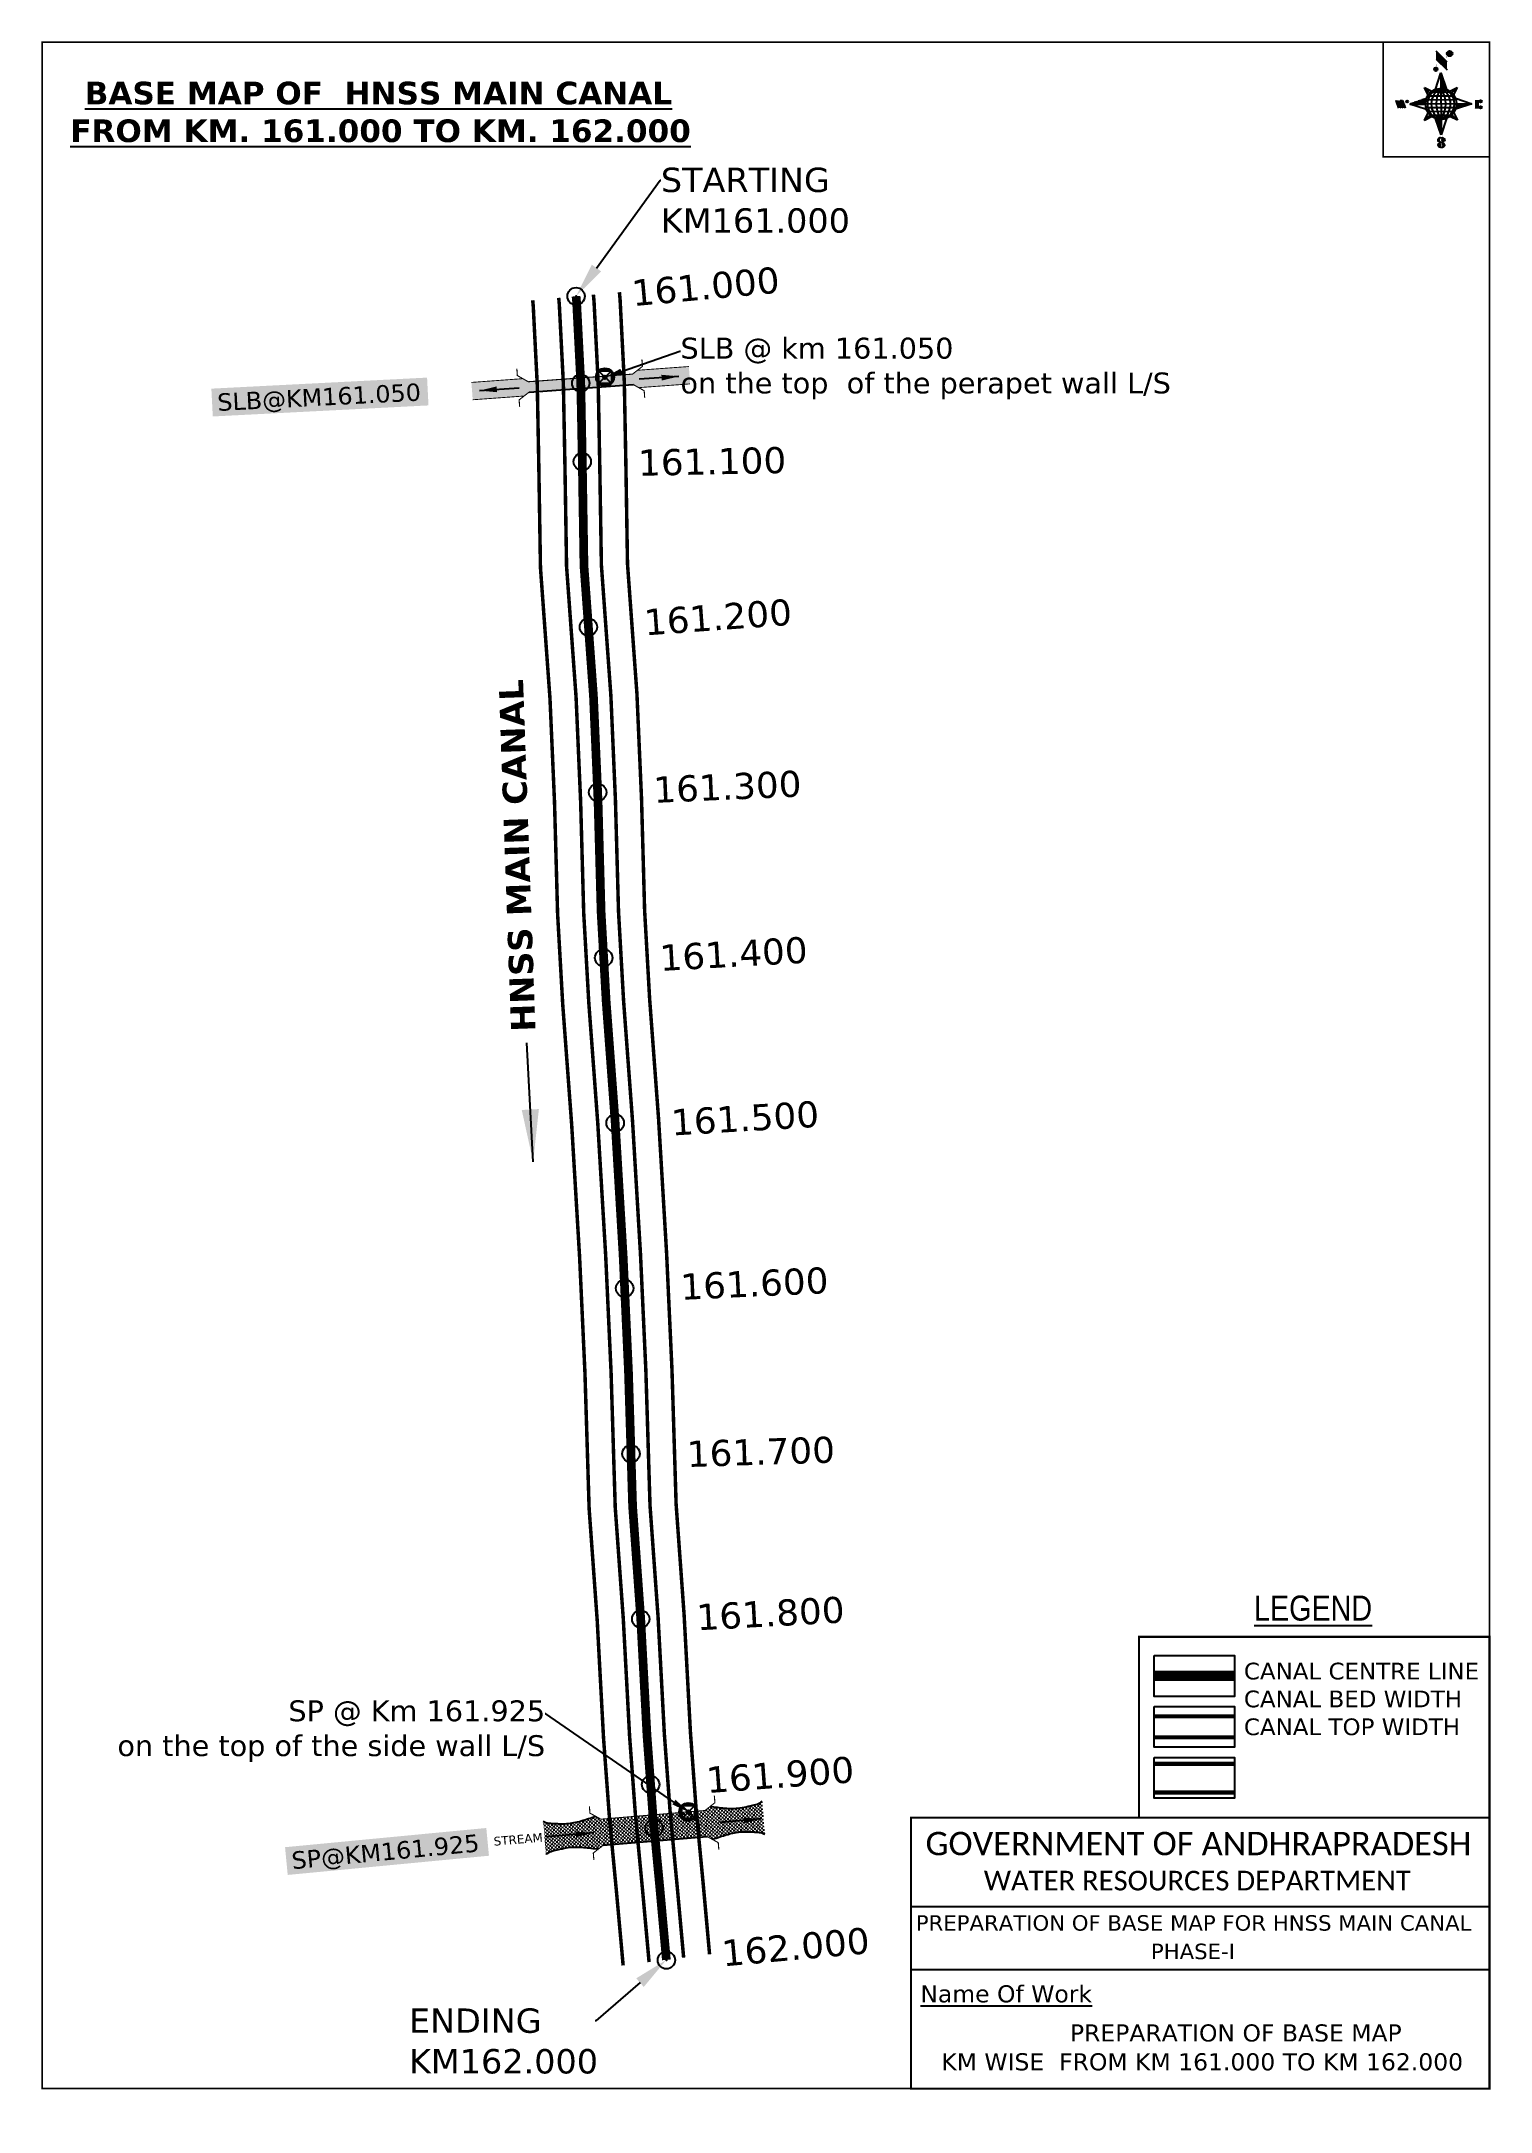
# Model space of a CAD drawing. Header units: inches. Extents: x 750949 to 751782, y 1671242 to 1672431.
import ezdxf
from ezdxf import colors
from ezdxf.entities.mleader import LeaderData, LeaderLine
from ezdxf.enums import TextEntityAlignment as Align
from ezdxf.math import Vec2, Vec3

# ---------------------------------------------------------------- set-up
doc = ezdxf.new("R2010")
doc.units = ezdxf.units.IN
doc.header["$MEASUREMENT"] = 0
doc.header["$PDMODE"] = 32
doc.header["$PDSIZE"] = 10
doc.linetypes.add('ACAD_ISO02W100', pattern=[15, 12, -3])
doc.linetypes.add('HIDDEN2', pattern=[0.1875, 0.125, -0.0625])
for name, color, linetype in [('AQUADUCT', 1, 'Continuous'), ('bord', 1, 'Continuous'), ('CANAL1', 1, 'Continuous'), ('CSMark', 72, 'Continuous'), ('DCBMS', 232, 'Continuous'), ('PAGE', 7, 'Continuous'), ('STRUCTURE', 5, 'Continuous'), ('TEXT', 7, 'Continuous')]:
    doc.layers.add(name, color=color, linetype=linetype)
doc.styles.add('ARIALN', font='ARIALN_1.TTF')
doc.styles.get("Standard").update_dxf_attribs({"font": 'verdana_0.ttf'})
doc.dimstyles.get("Standard").update_dxf_attribs({"dimtxt": 0.18, "dimasz": 0.18, "dimexe": 0.18, "dimexo": 0.0625, "dimgap": 0.09, "dimtad": 0, "dimtih": 1, "dimtoh": 1, "dimdec": 4, "dimzin": 0, "dimdsep": 46, "dimtxsty": 'Standard', "dimcen": 0.09, "dimadec": 0, "dimazin": 0, "dimtfac": 1, "dimtdec": 4, "dimtofl": 0, "dimtmove": 0, "dimatfit": 3, "dimfxl": 0, "dimtolj": 1, "dimtzin": 0, "dimarcsym": 0})
pattern_1 = [(267.2971131487395, (-8720374.9383359, 50637915.13839893), (10.53672553373347, -0.4974314379093613), [])]
pattern_2 = [(357.2971131487395, (-8720374.9383359, 50637915.13839893), (0.4974314379093601, 10.53672553373348), [])]

# ---------------------------------------------------------------- blocks, each defined once
blk = doc.blocks.new('DCBM')
at = {"layer": 'DCBMS'}
h = blk.add_hatch(color=132, dxfattribs=at)
h.paths.add_polyline_path([(3.687457429501048, 3.687457429477945, 0.4142135623749301), (-3.687457429501048, 3.687457429477945)])
h.paths.add_polyline_path([(3.687457429477945, 3.687457429501048), (3.687457429477945, -3.687457429501048, 0.1989123673804722), (5.214852307457477, 0, 0.1989123673804721)])
h.paths.add_polyline_path([(-3.687457429501048, -3.687457429477945, 0.4142135623749301), (3.687457429501048, -3.687457429477945)])
h.paths.add_polyline_path([(-3.687457429477945, 3.687457429501048, 0.1989123673804721), (-5.214852307457477, 0, 0.1989123673804721), (-3.687457429477945, -3.687457429501048)])
at = {"layer": 'DCBMS', "color": 0}
blk.add_lwpolyline([(-3.687457429477945, 3.687457429477945), (3.687457429477945, 3.687457429477945), (3.687457429477945, -3.687457429477945), (-3.687457429477945, -3.687457429477945)], close=True, dxfattribs=at)
for points in [[(-3.687457429477945, 3.687457429477945), (3.687457429477945, -3.687457429477945)], [(3.687457429477945, 3.687457429477945), (-3.687457429477945, -3.687457429477945)]]:
    blk.add_lwpolyline(points, dxfattribs=at)
for radius in [5.214852307457477, 1.048454338451847]:
    blk.add_circle((0, 0), radius, dxfattribs=at)
blk = doc.blocks.new('*X16')
at = {"color": 0, "linetype": 'Continuous'}
for p, q in [((6321.563175437702, 239.2074203663178), (6322.581924588794, 240.2261695174094)), ((6321.571094283617, 239.3921159075293), (6322.524536642279, 240.3455582661906)), ((6321.579013129532, 239.5768114487408), (6322.467148695763, 240.4649470149719)), ((6321.586931975447, 239.7615069899523), (6322.409760749248, 240.5843357637531)), ((6321.594850821361, 239.9462025311638), (6322.352372802732, 240.7037245125344)), ((6321.602769667276, 240.1308980723753), (6322.294984856217, 240.8231132613157)), ((6321.610688513191, 240.3155936135868), (6322.322610836808, 241.0275159372032)), ((6321.618607359106, 240.5002891547983), (6322.339575221931, 241.2212570176224)), ((6321.670405508729, 239.1378737420482), (6322.639312535309, 240.1067807686281)), ((6321.756101028845, 239.046792566867), (6322.694551492757, 239.9852430307802)), ((6321.767025283511, 240.8254837745006), (6322.356539607053, 241.4149980980416)), ((6321.841796548961, 238.9557113916858), (6322.784401525116, 239.8983163678416)), ((6321.927492069076, 238.8646302165046), (6322.874251557474, 239.8113897049031)), ((6322.013187589191, 238.7735490413234), (6322.964101589832, 239.7244630419646)), ((6322.075863133939, 241.3110983202248), (6322.373503992176, 241.6087391784607)), ((6322.098883109306, 238.6824678661422), (6323.053951622191, 239.637536379026)), ((6322.184578629423, 238.591386690961), (6323.143801654548, 239.5506097160875)), ((6322.270274149538, 238.5003055157798), (6323.233651686906, 239.463683053149)), ((6322.405772691616, 238.4590273625623), (6323.316199320379, 239.3694539913255)), ((6322.536564177177, 238.4130421528257), (6323.436926723143, 239.3134046987925)), ((6322.667355662737, 238.3670569430892), (6323.557654125907, 239.2573554062594)), ((6322.798147148297, 238.3210717333527), (6323.67838152867, 239.2013061137264)), ((6322.928938633857, 238.2750865236161), (6323.799108931434, 239.1452568211934)), ((6323.059730119417, 238.2291013138795), (6323.919836334197, 239.0892075286604)), ((6323.190521604977, 238.183116104143), (6324.040563736961, 239.0331582361274)), ((6323.334898284248, 238.1507160881169), (6324.161291139725, 238.9771089435944)), ((6323.500484499982, 238.1395256085544), (6324.282018542488, 238.9210596510615)), ((6323.666070715716, 238.1283351289918), (6324.389078986148, 238.8513433994243)), ((6323.83165693145, 238.1171446494292), (6324.558435473549, 238.8439231915289)), ((6324.097210919775, 238.2059219424567), (6324.727791960951, 238.8365029836336)), ((6324.341779298861, 238.2737136262468), (6324.897148448353, 238.8290827757383)), ((6324.586347677948, 238.341505310037), (6325.066504935754, 238.821662567843)), ((6324.830916057034, 238.4092969938271), (6325.235861423155, 238.8142423599477)), ((6325.075484436121, 238.4770886776172), (6325.405217910557, 238.8068221520524)), ((6325.401209342145, 238.6260368883443), (6325.574574397958, 238.7994019441571))]:
    blk.add_line(p, q, dxfattribs=at)
blk = doc.blocks.new('*X15')
at = {"color": 0, "linetype": 'Continuous'}
for p, q in [((6324.425409812192, 240.3018877878409), (6324.530098087213, 240.4065760628617)), ((6324.560821561592, 240.2605228419445), (6324.762767368324, 240.4624686486762)), ((6324.696233310992, 240.2191578960481), (6324.995436649435, 240.5183612344908)), ((6324.831645060392, 240.1777929501517), (6325.228105930546, 240.5742538203053)), ((6324.967056809793, 240.1364280042552), (6325.451206401633, 240.6205775960956)), ((6325.102468559193, 240.0950630583588), (6325.626700194168, 240.619294693334)), ((6325.231508829004, 240.0473266328736), (6325.802193986703, 240.6180117905725)), ((6325.335045025791, 239.9740861343645), (6325.976788801136, 240.6158299097086)), ((6325.438581222579, 239.9008456358553), (6326.100204563527, 240.5624689768027)), ((6325.542117419366, 239.8276051373462), (6326.223620325917, 240.5091080438968)), ((6325.645653616154, 239.754364638837), (6326.347036088308, 240.455747110991)), ((6325.749189812941, 239.6811241403279), (6326.470451850699, 240.4023861780851)), ((6325.852726009729, 239.6078836418188), (6326.593867613089, 240.3490252451792)), ((6325.951486090436, 239.5298670272285), (6326.71728337548, 240.2956643122733)), ((6326.036566250415, 239.4381704919113), (6326.840699137871, 240.2423033793674)), ((6326.121646410395, 239.346473956594), (6326.964114900262, 240.1889424464615)), ((6326.206726570374, 239.2547774212767), (6327.055858370612, 240.1039092215148)), ((6326.291806730354, 239.1630808859595), (6327.135785134496, 240.0070592901021)), ((6326.376886890333, 239.0713843506422), (6327.21571189838, 239.9102093586895)), ((6326.461967050313, 238.9796878153249), (6327.295638662264, 239.8133594272769)), ((6326.547047210292, 238.8879912800077), (6327.375565426148, 239.7165094958642)), ((6326.632127370272, 238.7962947446904), (6327.455492190032, 239.6196595644516)), ((6326.717207530251, 238.7045982093731), (6327.535418953916, 239.5228096330389)), ((6326.788410008449, 236.4777036487165), (6327.354219516036, 237.0435131563033)), ((6326.792225928501, 238.6028399123283), (6327.6153457178, 239.4259597016263)), ((6326.838137672734, 238.4719749612643), (6327.695272481684, 239.3291097702136)), ((6326.884049416966, 238.3411100102004), (6327.775199245568, 239.2322598388009)), ((6326.916746160023, 236.7828164955863), (6327.582476853365, 237.4485471889285)), ((6326.9299611612, 238.2102450591364), (6327.853734496604, 239.1340183945408)), ((6326.975872905432, 238.0793801080725), (6327.849127438164, 238.952634640804)), ((6327.003134980726, 237.9298654880686), (6327.844520379724, 238.7712508870673)), ((6327.012515933215, 237.7624697452613), (6327.839913321284, 238.5898671333306)), ((6327.021896885704, 237.5950740024541), (6327.835306262844, 238.4084833795939)), ((6327.031277838193, 237.4276782596467), (6327.830699204404, 238.2270996258572)), ((6327.040658790683, 237.2602825168395), (6327.826092145964, 238.0457158721205)), ((6327.045082311595, 237.087929342456), (6327.810734190693, 237.8535812215537))]:
    blk.add_line(p, q, dxfattribs=at)
blk = doc.blocks.new('H')
at = {"layer": 'bord', "extrusion": (0.0004278845142637609, 0.00479197890903182, 0.9999884268595202)}
h = blk.add_hatch(dxfattribs=at)
h.set_pattern_fill('LINE', color=8, scale=84.38768555040302, angle=-2.702886851260515, style=0)
h.set_pattern_definition(pattern_2)
h.paths.add_polyline_path([(-492.4668010775931, 785.5898788240738, -0.090992046448718), (-447.9625593584497, 775.2324968557805), (-486.4976985411486, 912.0312741750386)])
h = blk.add_hatch(dxfattribs=at)
h.set_pattern_fill('LINE', color=8, scale=84.38768555040302, angle=-92.70288685126052, style=0)
h.set_pattern_definition(pattern_1)
h.paths.add_polyline_path([(-624.8772989658173, 665.1175860036165, -0.09099204644210665), (-614.5199170010164, 709.6218277204316), (-751.3186943142209, 671.0866885515861)])
h = blk.add_hatch(dxfattribs=at)
h.set_pattern_fill('LINE', color=8, scale=84.38768555040302, angle=-2.702886851260515, style=0)
h.set_pattern_definition(pattern_2)
h.paths.add_polyline_path([(-504.4050061509479, 532.7070881242398, -0.090992046448718), (-548.909247870557, 543.064470092766), (-510.3741086877417, 406.2656927765347)])
h = blk.add_hatch(dxfattribs=at)
h.set_pattern_fill('LINE', color=8, scale=84.38768555040302, angle=-92.70288685126052, style=0)
h.set_pattern_definition(pattern_1)
h.paths.add_polyline_path([(-245.5531129193259, 647.210278397426), (-371.9945082624909, 653.17938094493, -0.09099204644878103), (-382.3518902289215, 608.6751392250881)])
at = {"layer": 'bord', "extrusion": (0.0004278845142637604, 0.00479197890903182, 0.9999884268595203)}
for p, q in [((-519.3860571105615, 1020.408509141766, -1216.824464901347), (-434.678793075087, 927.3084467682056, -1216.414571548796)), ((-516.2384251924814, 1087.08582315594, -1217.145331720205), (-431.5311611755169, 993.9857607749291, -1216.735438367611)), ((-538.2690597721958, 773.6536562892143, -1215.633927328097), (-487.0181812191731, 906.212239655666, -1216.291082326422)), ((-487.0181812191731, 906.212239655666, -1216.291082326422), (-492.9870239489828, 779.7722960542887, -1215.682623766277)), ((-487.0181812191731, 906.212239655666, -1216.291082326422), (-448.4827650671941, 769.4150330077391, -1215.652034309381)), ((-864.6667208376457, 700.9117660832126, -1215.145683569252), (-846.8602190883248, 637.7003116968554, -1214.850391321915)), ((-846.885899517627, 700.0723706756253, -1215.149269383754), (-829.079397758178, 636.8609162860084, -1214.853977136408)), ((-829.1050781964441, 699.2329752675723, -1215.152855198257), (-811.2985764592304, 636.0215208844747, -1214.857562950931)), ((-829.1050781964441, 699.2329752675723, -1215.152855198257), (-811.3242568973801, 698.393579858588, -1215.156441012743)), ((-811.3242568973801, 698.393579858588, -1215.156441012743), (-793.5177551378147, 635.1821254740935, -1214.861148765422)), ((-751.8386587080895, 665.2704204607289, -1215.023166955395), (-615.0399729244527, 703.8051171880215, -1215.266361263119)), ((-626.736305744329, 793.7732813858893, -1215.692487060367), (-566.811349663476, 760.1895317081362, -1215.557193835181)), ((-626.736305744329, 793.7732813858893, -1215.692487060367), (-584.1428260545363, 746.9596384149045, -1215.486379775655)), ((-598.946746484784, 730.9517588270828, -1215.4033350249), (-626.736305744329, 793.7732813858893, -1215.692487060367)), ((-421.3357812265749, 753.3219341966324, -1215.586531535218), (-358.5136001041974, 781.1110481221694, -1215.746578873753)), ((-358.5136001041974, 781.1110481221694, -1215.746578873753), (-405.3276889660046, 738.5181495659053, -1215.522440984547)), ((-358.5136001041974, 781.1110481221694, -1215.746578873753), (-392.0976094479556, 721.1868434431963, -1215.445049781629)), ((-378.6332729603746, 692.6448510554619, -1215.314036820931), (-246.0730746499612, 641.3942844460253, -1215.12516345687)), ((-751.8386587080895, 665.2704204607289, -1215.023166955395), (-625.3972626964678, 659.3013864478562, -1215.048666080719)), ((-619.2784603905748, 614.0198538512923, -1214.834293591338), (-751.8386587080895, 665.2704204607289, -1215.023166955395)), ((-639.398133254319, 525.5536567845847, -1214.401751538512), (-605.8141239105607, 585.4778614635579, -1214.703280630637)), ((-639.398133254319, 525.5536567845847, -1214.401751538512), (-592.5840443923953, 568.1465553403832, -1214.625889427719)), ((-576.5759521321743, 553.3427707091905, -1214.561798877043), (-639.398133254319, 525.5536567845847, -1214.401751538512)), ((-510.8935521394596, 400.4524652508553, -1213.857248085843), (-549.4289682914387, 537.2496718976181, -1214.496296102879)), ((-459.6426735860878, 533.0110486173071, -1214.514403084168), (-510.8935521394596, 400.4524652508553, -1213.857248085843)), ((-504.9247094094171, 526.8924088519998, -1214.465706645989), (-510.8935521394596, 400.4524652508553, -1213.857248085843)), ((-371.1754276144202, 512.8914235194679, -1214.455843351893), (-431.1003836950404, 546.475173198618, -1214.591136577086)), ((-371.1754276144202, 512.8914235194679, -1214.455843351893), (-413.7689073036308, 559.7050664918497, -1214.661950636613)), ((-398.9649868734996, 575.7129460782744, -1214.74499538736), (-371.1754276144202, 512.8914235194679, -1214.455843351893)), ((-246.0730746499612, 641.3942844460253, -1215.12516345687), (-382.8717604242847, 602.859587718267, -1214.881969149149)), ((-372.5144706616993, 647.363318458898, -1215.099664331546), (-246.0730746499612, 641.3942844460253, -1215.12516345687)), ((-213.4791469212505, 669.2951450282708, -1215.272811938016), (-216.710715676134, 600.8397693103179, -1214.943388670676)), ((-197.1518122339039, 599.9164343632292, -1214.947333066632), (-193.9202434780891, 668.3718100786209, -1215.276756333961))]:
    blk.add_line(p, q, dxfattribs=at)
at = {"layer": 'bord', "color": 8, "linetype": 'ByBlock', "extrusion": (0.0004278845142637604, 0.00479197890903182, 0.9999884268595203)}
for p, q in [((-375.037429585529, 679.1629559395369, -1215.250969739694), (-619.8901498829364, 690.7217333998997, -1215.201589898729)), ((-386.4701403837535, 711.3830894059502, -1215.400477790083), (-605.4730712235323, 721.7215742594562, -1215.35631111762)), ((-410.8462962137419, 744.2142448802479, -1215.547375515144), (-578.1125475389999, 752.110393114388, -1215.51364266185)), ((-492.9872379411827, 779.772306161467, -1215.682623723144), (-504.9247094094171, 526.8924088519998, -1214.465706645989)), ((-372.5145726100891, 647.3634304928128, -1215.099664824794), (-625.3973747401615, 659.3012845208868, -1215.048665544341)), ((-378.0217974673142, 615.9429816137999, -1214.946740470406), (-622.87451776542, 627.5017590741627, -1214.897360629442)), ((-392.4388761268347, 584.9431407540105, -1214.792019251512), (-611.441806967312, 595.2816256079823, -1214.747852579053)), ((-419.7993998112506, 554.5543218990788, -1214.634687707282), (-587.06565113744, 562.4504701336846, -1214.600954853988))]:
    blk.add_line(p, q, dxfattribs=at)
at = {"layer": 'bord', "extrusion": (0.0004278845142637604, 0.00479197890903182, 0.9999884268595203)}
for points, const_width, elevation in [([(-522.0131121619479, 959.550775259228), (-515.7175743466119, 1092.906934415961)], 1.60540055982536, -1212.142843617219), ([(-434.158262363472, 933.1277235058805), (-427.8627245295095, 1066.483882669366)], 1.60540055982536, -1212.142843617219), ([(-870.0736340994383, 707.00824508073), (-846.3658724653925, 705.889038352192)], 0.6421602239301444, -1212.142843617219), ([(-792.9978562549747, 640.9980480956772), (-781.589230506466, 693.9208092413096)], 0.6421602239301444, -1212.142843617218), ([(-828.5594987093612, 642.6768581911618), (-855.2307305332708, 643.935965762368)], 0.6421602239301444, -1212.142843617219), ([(-828.5594987093612, 642.676858191162), (-820.953748198869, 677.9586989512691)], 0.6421602239301444, -1212.142843617223), ([(-810.7786774830411, 641.8374531447001), (-784.1074456587239, 640.5783455765209)], 0.6421602239301444, -1212.142843617222), ([(-177.0730277270245, 604.8086065300355), (-225.9702860934822, 607.1169704015771)], 0.7063762463231584, -1212.142843617222), ([(-222.7385766651839, 675.5731321041832), (-173.8413183107752, 673.2647682324088)], 0.7063762463231584, -1212.142843617221), ([(-194.785239975681, 644.8497587676384), (-185.0057882997701, 644.3880859934699)], 0.7063762463231584, -1212.14284361722)]:
    blk.add_lwpolyline(points, dxfattribs=dict(at, const_width=const_width, elevation=elevation))
for points, const_width, elevation in [([(-413.6616245851993, 1073.140134249887, 1), (-397.6117714248124, 1057.729118476532, 1)], 22.25077962579039, -1212.14284361722), ([(-530.3419430367337, 949.5474510251247, 1), (-519.6420409089901, 939.2734405104861, 1)], 14.83385308386026, -1212.142843617223), ([(-775.9087905502321, 696.5833098740303, 1), (-769.4888492682775, 690.418903565154, 1)], 8.900311850316152, -1212.142843617216), ([(-180.1423226412179, 617.9784816729323, 1), (-173.0803872516442, 611.1976347345654, 1)], 9.790343035347762, -1212.142843617219), ([(-177.8339587833615, 666.8757400336997, 1), (-170.7720233739972, 660.0948930920731, 1)], 9.790343035347762, -1212.142843617223), ([(-489.8397168474219, 361.7280028313068, 1), (-498.0671858660056, 369.1142257457323, 1)], 11.05656073458609, -1212.142843617215), ([(-525.1949096693778, 321.5505605205689, 1), (-533.4223786795214, 328.9367834347616, 1)], 11.05656073458609, -1212.142843617218)]:
    blk.add_lwpolyline(points, format="xyb", close=True, dxfattribs=dict(at, const_width=const_width, elevation=elevation))
for points, elevation in [([(-537.0436544864716, 317.3909783906986), (-530.686771839954, 310.4778530870033), (-519.7848077441001, 306.8033377354246), (-504.8555995545785, 306.8996049665207), (-493.8614930827366, 309.9751672386152), (-486.3299612487816, 317.6739007300386), (-486.5193926708707, 325.7780890813514), (-490.6180678635317, 333.2605072774198), (-493.5031616341619, 336.2254691210802), (-502.816804350885, 340.8534958871466), (-522.4580017436219, 347.2728260433129), (-530.4257294404489, 351.5824209563287), (-533.6858260648524, 354.5525017987891), (-537.4013079778782, 362.629807892173), (-536.9549017110166, 373.3508360361672), (-530.0284934418471, 380.6827556172281), (-520.0052991440441, 384.0716307398478), (-503.5000552259427, 384.2213990291513), (-492.5323047870551, 379.8708521119993), (-487.1463343054379, 373.2710396641844)], -1212.142843617219), ([(-522.4539065143929, 347.5728294925347), (-526.1949835211592, 353.7751140225195), (-527.7518298353394, 360.6227161141025), (-527.9156661629893, 370.6019260344024), (-525.8991041315983, 375.4503632916039), (-521.3202371541029, 381.1640017041664), (-514.5251386848048, 384.3718976443916)], -1212.142843617221), ([(-504.8555995545785, 306.8996049665207), (-499.0047943263154, 312.3708361831504), (-496.9585419834797, 319.3942984564654), (-497.4612851235933, 326.5275708001649), (-501.2415295758961, 335.3559093211365), (-509.2361390522836, 343.1915685721062)], -1212.142843617219)]:
    blk.add_lwpolyline(points, dxfattribs=dict(at, elevation=elevation))
for centre, radius in [((-405.6366979898718, 1065.434626361347, -1212.142843617228), 22.25077962579068), ((-524.9919919744626, 944.4104457636145, -1212.142843617225), 14.83385308386045), ((-772.6988199003781, 693.5011067149355, -1212.142843617225), 8.900311850316273), ((-498.4359036135794, 659.1484834742021, -1212.142843617229), 126.5822129822759), ((-176.6113549475952, 614.5880582008385, -1212.142843617227), 9.7903430353479), ((-174.3029910778062, 663.4853165630027, -1212.142843617225), 9.7903430353479), ((-493.9534513636986, 365.4211142832808, -1212.142843617226), 11.05656073458623), ((-529.3086441806488, 325.2436719765011, -1212.142843617227), 11.05656073458623)]:
    blk.add_circle(centre, radius, dxfattribs=at)
at = {"layer": 'bord', "color": 8, "linetype": 'ByBlock', "extrusion": (0.0004278845142637604, 0.00479197890903182, 0.9999884268595203)}
for centre, radius, start, end in [((-481.5018944916621, 658.3490694805806, -1212.142843617225), 127.7124113124745, 94.925359787212, 259.6690604518324), ((-436.7958279077627, 656.2386032006533, -1212.142843617224), 140.8227119427793, 113.2864437035868, 241.3079765329169), ((-315.8862391595549, 650.5307512261786, -1212.142843617227), 222.3100112361417, 142.5891607921548, 212.0052594442485), ((-560.0761933124097, 662.0583738566748, -1212.142843617224), 140.8227119427793, 293.2864437035868, 61.30797653291689), ((-680.9857820597445, 667.7662258302183, -1212.142843617228), 222.3100112361417, 322.5891607921548, 32.00525944424854), ((-515.3701267285685, 659.9479075753505, -1212.142843617227), 127.7124113124745, 274.925359787212, 79.66906045183244)]:
    blk.add_arc(centre, radius, start, end, dxfattribs=at)
at = {"layer": 'bord', "extrusion": (0.0004278845142637604, 0.00479197890903182, 0.9999884268595203)}
for points in [[(-515.7175743148887, 1092.906934417125, -1212.142843617227), (-431.0104934413977, 999.8058030862261, -1212.142843617227), (-518.8653432401063, 1026.22885483189, -1212.142843617227), (-434.1582623484545, 933.1277235084416, -1212.142843617227)], [(-864.1466936911305, 706.7284433981881, -1212.142843617225), (-846.3658724649268, 705.889038353589, -1212.142843617225), (-846.34031992468, 643.5162632348297, -1212.142843617225), (-828.5594986876497, 642.6768581867381, -1212.142843617225)], [(-828.5850512369768, 705.049633307593, -1212.142843617229), (-810.804230031204, 704.2102282608984, -1212.142843617229), (-810.778677482168, 641.8374531481927, -1212.142843617229), (-792.9978562541016, 640.9980480994025, -1212.142843617229)], [(-193.4002216503151, 674.1881137788835, -1212.142843617225), (-196.6319310673212, 605.7319520774413, -1212.142843617225), (-212.9591249906118, 675.1114593302475, -1212.142843617225), (-216.1908344065701, 606.6552976257785, -1212.142843617225)]]:
    blk.add_solid(points, dxfattribs=at)
at = {"layer": 'bord', "extrusion": (0.0004278845142637604, 0.00479197890903182, 0.9999884268595203), "xscale": 7.977342409717546, "yscale": 7.977342408231451, "zscale": 7.977342408476333, "rotation": 138.0840426661453}
for name, p in [('*X15', (38300.50170925955, -31929.38484708802, -1212.14284361722)), ('*X16', (38314.39702652739, -31950.87734303279, -1212.142843617221))]:
    blk.add_blockref(name, p, dxfattribs=at)
blk = doc.blocks.new('SLB')
at = {"layer": 'STRUCTURE'}
h = blk.add_hatch(dxfattribs=at)
h.set_pattern_fill('DOTS', color=6, scale=20, angle=320.3722479339738, style=0)
h.set_pattern_definition([(320.3722479339738, (-159.4326987297973, -72.95644191955216), (1.278624159801223, 0.5641323053793466), [0, -1.25])])
h.paths.add_polyline_path([(769699.5186717048, 1706871.072614055), (769699.5186717047, 1706861.072614055), (769729.1055765299, 1706861.072614055), (769732.1055765299, 1706863.072614055), (769792.1055765299, 1706863.072614054), (769795.1055765299, 1706861.072614054), (769824.692481355, 1706861.072614054), (769824.6924813552, 1706871.072614054), (769795.10557653, 1706871.072614054), (769792.10557653, 1706869.072614054), (769732.10557653, 1706869.072614055), (769729.10557653, 1706871.072614055)])
at = {"layer": 'STRUCTURE', "color": 6, "linetype": 'ACAD_ISO02W100', "ltscale": 0.5, "const_width": 0.5}
for points in [[(769699.5186717048, 1706871.072614055), (769729.10557653, 1706871.072614055)], [(769795.10557653, 1706871.072614054), (769824.6924813552, 1706871.072614054)], [(769699.5186717047, 1706861.072614055), (769729.1055765299, 1706861.072614055)], [(769795.1055765299, 1706861.072614054), (769824.692481355, 1706861.072614054)]]:
    blk.add_lwpolyline(points, dxfattribs=at)
at = {"layer": 'STRUCTURE', "color": 6, "const_width": 0.6280741461245082}
for points in [[(769726.10557653, 1706877.072614055), (769726.10557653, 1706873.072614055), (769732.10557653, 1706869.072614055), (769792.10557653, 1706869.072614054), (769798.10557653, 1706873.072614054), (769798.10557653, 1706877.072614054)], [(769726.1055765299, 1706855.072614055), (769726.1055765299, 1706859.072614055), (769732.1055765299, 1706863.072614055), (769792.1055765299, 1706863.072614054), (769798.1055765299, 1706859.072614054), (769798.1055765299, 1706855.072614054)]]:
    blk.add_lwpolyline(points, dxfattribs=at)
at = {"layer": 'STRUCTURE', "color": 6}
blk.add_lwpolyline([(769732.1055765299, 1706863.072614055), (769792.1055765299, 1706863.072614054)], dxfattribs=at)
blk.add_lwpolyline([(769732.1055765299, 1706863.072614055), (769792.1055765299, 1706863.072614054)], dxfattribs=at)
at = {"layer": 'STRUCTURE', "color": 0}
blk.add_circle((769762.10557653, 1706866.072614054), 1.244237561477348, dxfattribs=at)
for points in [[(769703.7546974146, 1706866.04706475), (769726.6638708343, 1706866.04706475)], [(769818.6333223742, 1706865.844362141), (769795.7241489545, 1706865.844362142)]]:
    blk.add_leader(points, dimstyle='Standard', override={"dimasz": 10, "dimgap": 0.09, "dimtad": 0}, dxfattribs=at)
blk = doc.blocks.new('SP')
at = {"layer": 'STRUCTURE'}
h = blk.add_hatch(dxfattribs=at)
h.set_pattern_fill('DASH', color=256, scale=8, style=0)
h.set_pattern_definition([(0, (0, 0), (1, 1), [1, -1])])
edge = h.paths.add_edge_path()
edge.add_spline(control_points=[(769825.6998846318, 1706742.149716115), (769825.2538849328, 1706741.843835173), (769823.8040903579, 1706740.84951941), (769820.9116115965, 1706740.271124796), (769817.0237254978, 1706739.724816793), (769811.4058651323, 1706738.909695662), (769803.9999883493, 1706739.727929385), (769798.3893081942, 1706740.999362314), (769795.6105873373, 1706741.629046613)], knot_values=[0, 0, 0, 0, 1.613557225511201, 5.245130249365884, 8.62497580946186, 13.47012412667009, 22.1902159530602, 30.74637742218671, 30.74637742218671, 30.74637742218671, 30.74637742218671], degree=3, periodic=0)
edge.add_line((769795.6105873375, 1706741.629046612), (769792.6105873379, 1706739.629046612))
edge.add_line((769792.6105873379, 1706739.629046612), (769732.6105873376, 1706739.629046612))
edge.add_line((769732.6105873376, 1706739.629046612), (769729.6105873374, 1706741.629046612))
edge.add_spline(control_points=[(769729.6105873374, 1706741.629046612), (769726.8509375289, 1706740.920438928), (769721.2787648587, 1706739.489647107), (769713.899210699, 1706738.460716713), (769708.2604048095, 1706739.11542709), (769704.3585304887, 1706739.550728751), (769701.4507450095, 1706740.04646792), (769699.9732063155, 1706740.999068337), (769699.5186717048, 1706741.292116404)], knot_values=[0, 0, 0, 0, 8.556161469055684, 17.27625329548356, 22.12140161274031, 25.50124717275726, 29.13282019658805, 30.74637742212953, 30.74637742212953, 30.74637742212953, 30.74637742212953], degree=3, periodic=0)
edge.add_line((769699.5186717048, 1706741.292116404), (769699.5186717048, 1706722.106659352))
edge.add_spline(control_points=[(769699.5212900428, 1706722.10837711), (769699.9672897417, 1706722.414258052), (769701.4170843166, 1706723.408573815), (769704.3095630779, 1706723.986968429), (769708.1974491772, 1706724.533276432), (769713.8153095418, 1706725.348397563), (769721.2211863253, 1706724.530163841), (769726.8318664806, 1706723.258730911), (769729.6105873373, 1706722.629046612)], knot_values=[0, 0, 0, 0, 1.613557225511201, 5.245130249365884, 8.62497580946186, 13.47012412667009, 22.1902159530602, 30.74637742218671, 30.74637742218671, 30.74637742218671, 30.74637742218671], degree=3, periodic=0)
edge.add_line((769729.610587337, 1706722.629046612), (769732.6105873372, 1706724.629046612))
edge.add_line((769732.6105873372, 1706724.629046612), (769792.6105873372, 1706724.629046612))
edge.add_line((769792.6105873372, 1706724.629046612), (769795.6105873372, 1706722.629046612))
edge.add_spline(control_points=[(769795.6105873372, 1706722.629046612), (769798.3702371457, 1706723.337654297), (769803.9424098157, 1706724.768446117), (769811.3219639753, 1706725.797376512), (769816.9607698652, 1706725.142666135), (769820.8626441859, 1706724.707364474), (769823.7704296648, 1706724.211625304), (769825.247968359, 1706723.259024888), (769825.7025029698, 1706722.965976821)], knot_values=[0, 0, 0, 0, 8.556161469055684, 17.27625329548356, 22.12140161274031, 25.50124717275726, 29.13282019658805, 30.74637742212953, 30.74637742212953, 30.74637742212953, 30.74637742212953], degree=3, periodic=0)
edge.add_line((769825.7025029698, 1706722.965976821), (769825.6998846318, 1706742.149716115))
h.paths.add_polyline_path([(769764.1611842603, 1706732.129046612, -1), (769761.0599904143, 1706732.129046612, -1)], flags=0)
h.paths.add_polyline_path([(769761.0599904143, 1706732.129046612, 1), (769764.1611842603, 1706732.129046612, 1)], flags=16)
at = {"layer": 'STRUCTURE', "const_width": 0.6280741461245082}
for points in [[(769726.6105873373, 1706747.629046612), (769726.6105873373, 1706743.629046612), (769732.6105873373, 1706739.629046612), (769792.6105873373, 1706739.629046612), (769798.6105873373, 1706743.629046612), (769798.6105873373, 1706747.629046612)], [(769726.6105873373, 1706716.629046612), (769726.6105873373, 1706720.629046612), (769732.6105873373, 1706724.629046612), (769792.6105873373, 1706724.629046612), (769798.6105873373, 1706720.629046612), (769798.6105873373, 1706716.629046612)]]:
    blk.add_lwpolyline(points, dxfattribs=at)
at = {"layer": 'STRUCTURE', "color": 3}
blk.add_lwpolyline([(769732.6105873373, 1706724.629046612), (769792.6105873373, 1706724.629046612)], dxfattribs=at)
blk.add_lwpolyline([(769732.6105873373, 1706724.629046612), (769792.6105873373, 1706724.629046612)], dxfattribs=at)
at = {"layer": 'STRUCTURE', "color": 0}
blk.add_circle((769762.6105873373, 1706732.129046612), 1.550596922985278, dxfattribs=at)
at = {"layer": 'STRUCTURE'}
for points in [[(769699.5186717048, 1706741.292116404), (769700.9097938648, 1706740.474592058), (769704.4282628357, 1706739.575315278), (769707.783299273, 1706739.166553105), (769712.611174137, 1706738.757790932), (769721.284772164, 1706739.657067712), (769729.6105873374, 1706741.629046612)], [(769825.6998846318, 1706742.149716115), (769824.3326225362, 1706741.292883995), (769820.8412069769, 1706740.29371433), (769817.4991804758, 1706739.789517071), (769812.6849136075, 1706739.243351586), (769803.9892128682, 1706739.89511083), (769795.6105873373, 1706741.629046613)], [(769699.5212900428, 1706722.10837711), (769700.8885521383, 1706722.96520923), (769704.3799676977, 1706723.964378895), (769707.7219941987, 1706724.468576154), (769712.536261067, 1706725.014741639), (769721.2319618064, 1706724.362982395), (769729.6105873373, 1706722.629046612)], [(769825.7025029698, 1706722.965976821), (769824.3113808098, 1706723.783501166), (769820.7929118389, 1706724.682777947), (769817.4378754016, 1706725.09154012), (769812.6100005376, 1706725.500302293), (769803.9364025106, 1706724.601025512), (769795.6105873372, 1706722.629046612)]]:
    blk.add_spline(points, degree=3, dxfattribs=at)
at = {"layer": 'STRUCTURE', "color": 0}
blk.add_text('STREAM', height=5, dxfattribs=at).set_placement((769684.2926106098, 1706732.094091512), align=Align.MIDDLE_CENTER)
for points in [[(769727.4360020272, 1706732.129046612), (769700.7611537643, 1706732.129046612)], [(769824.3666876926, 1706732.129046612), (769800.5131945858, 1706732.129046612)]]:
    blk.add_leader(points, dimstyle='Standard', override={"dimasz": 10, "dimgap": 0.09, "dimtad": 0}, dxfattribs=at)

msp = doc.modelspace()

# ---------------------------------------------------------------- linework, layer by layer
at = {"color": 3}
for p in [(751256.4150325534, 1672284.532343824), (751259.9890310452, 1672189.517212215), (751263.5241456778, 1672094.518090766), (751268.8251120526, 1671999.575640456), (751272.2866290439, 1671904.546604794), (751278.8922229197, 1671809.679221524), (751284.3067308001, 1671714.734904148), (751287.9658774078, 1671619.708144742), (751293.554437239, 1671524.790122039), (751299.2396532494, 1671429.751697777), (751308.2863959087, 1671328.859350714)]:
    msp.add_point(p, dxfattribs=at)
at = {"layer": 'CANAL1', "color": 200, "const_width": 2}
for points in [[(751231.522419538, 1672282.21764789), (751231.8212949361, 1672279.003493704), (751234.1402137721, 1672233.72773055), (751235.0388698167, 1672186.668670465), (751235.9807152528, 1672128.585841382), (751241.4506196162, 1672053.367373226), (751244.0450785969, 1671993.995968075), (751245.8215369312, 1671929.704617638), (751248.7605270616, 1671877.818193117), (751253.9114425546, 1671808.611020853), (751258.44944911, 1671732.719107321), (751261.5267455181, 1671666.09176114), (751263.9247348311, 1671588.163133563), (751268.5604419399, 1671524.006554357), (751272.2016931375, 1671456.318295486), (751274.3080609572, 1671427.903534965), (751275.6669956343, 1671409.571597375), (751279.6314865531, 1671368.049459028), (751283.4578432253, 1671325.837196338)], [(751281.3076455687, 1672286.847039758), (751281.7027050639, 1672282.598506296), (751284.115786228, 1672235.48426945), (751285.0311301834, 1672187.551329535), (751285.951284747, 1672130.806158618), (751291.3713803837, 1672056.272626774), (751294.0149214031, 1671995.778031924), (751295.7824630688, 1671931.809382362), (751298.6554729383, 1671881.087806883), (751303.8005574453, 1671811.958979147), (751308.3805508901, 1671735.364892679), (751311.4912544821, 1671668.01423886), (751313.8692651689, 1671590.734866438), (751318.4635580601, 1671527.151445644), (751322.1023068625, 1671459.509704515), (751324.1712455415, 1671431.599860589), (751325.4910043657, 1671413.796402626), (751329.4165134471, 1671372.682540972), (751333.0823775793, 1671332.240827616)]]:
    msp.add_lwpolyline(points, dxfattribs=at)
at = {"layer": 'CANAL1', "color": 5, "const_width": 2}
for points in [[(751246.4579873473, 1672283.60646545), (751246.7857179745, 1672280.081997481), (751249.1328855089, 1672234.254692221), (751250.0365479259, 1672186.933468234), (751250.9718861011, 1672129.251936554), (751256.4268478468, 1672054.238949285), (751259.0360314387, 1671994.530587234), (751260.8098147727, 1671930.33604705), (751263.7290108242, 1671878.799077252), (751268.8781770216, 1671809.615408343), (751273.4287796447, 1671733.512842918), (751276.5160982073, 1671666.668504456), (751278.9080939327, 1671588.93465342), (751283.5313767764, 1671524.950021735), (751287.1718772552, 1671457.27571819), (751289.2670163325, 1671429.012432652), (751290.6141982536, 1671410.839038952), (751294.5669946227, 1671369.439383596), (751298.3452035317, 1671327.758285721)], [(751318.195017273, 1671330.319738233), (751314.4810053775, 1671371.292616404), (751310.5438017464, 1671412.528961048), (751309.2122901663, 1671430.490962902), (751307.1321227448, 1671458.55228181), (751303.4926232236, 1671526.207978265), (751298.8859060673, 1671589.96334658), (751296.5019017928, 1671667.437495544), (751293.4012203554, 1671734.571157082), (751288.8338229782, 1671810.954591657), (751283.6869891757, 1671880.106922748), (751280.7941852274, 1671931.17795295), (751279.0239685613, 1671995.243412766), (751276.3951521531, 1672055.401050715), (751270.9601138987, 1672130.140063446), (751270.0334520742, 1672187.286531766), (751269.1231144911, 1672234.957307779), (751266.7382820254, 1672281.520002519), (751266.3720777591, 1672285.458222201)]]:
    msp.add_lwpolyline(points, dxfattribs=at)
at = {"layer": 'CANAL1', "color": 1, "linetype": 'HIDDEN2', "ltscale": 100, "const_width": 5}
msp.add_lwpolyline([(751256.4150325534, 1672284.532343824), (751256.762, 1672280.801), (751259.128, 1672234.606), (751260.035, 1672187.11), (751260.9659999999, 1672129.696), (751266.411, 1672054.82), (751269.03, 1671994.887), (751270.802, 1671930.757), (751273.708, 1671879.453), (751278.8559999999, 1671810.285), (751283.415, 1671734.042), (751286.5090000001, 1671667.053), (751288.897, 1671589.449), (751293.512, 1671525.579), (751297.152, 1671457.914), (751299.2396532494, 1671429.751697777), (751300.579, 1671411.684), (751304.5240000001, 1671370.366), (751308.2701104024, 1671329.039011977)], dxfattribs=at)
at = {"layer": 'CANAL1', "color": 1, "linetype": 'HIDDEN2', "ltscale": 100, "const_width": 6, "elevation": -0.3553708883178652}
msp.add_lwpolyline([(751634.4851141463, 1671492.130193652), (751588.4512772532, 1671492.130193652)], dxfattribs=at)
at = {"layer": 'CANAL1', "color": 5, "const_width": 2.4, "elevation": -0.3553708883178652}
for points in [[(751634.4851141463, 1671468.863715369), (751588.4512772532, 1671468.863715369)], [(751634.4851141463, 1671456.863715369), (751588.4512772532, 1671456.863715369)]]:
    msp.add_lwpolyline(points, dxfattribs=at)
at = {"layer": 'CANAL1', "color": 200, "const_width": 2.4, "elevation": -0.3553708883178652}
for points in [[(751634.4851141463, 1671441.647197187), (751588.4512772532, 1671441.647197187)], [(751634.4851141463, 1671425.159822583), (751588.4512772532, 1671425.159822583)]]:
    msp.add_lwpolyline(points, dxfattribs=at)
at = {"layer": 'DCBMS', "color": 132, "true_color": 0x00d1bf}
for p in [(751273, 1672238, 454.528), (751320.8624313117, 1671413.997301832)]:
    msp.add_point(p, dxfattribs=at)
at = {"layer": 'PAGE', "const_width": 1}
msp.add_lwpolyline([(750949.9316040962, 1672430.384894013), (750949.9316040962, 1671255.113465441), (751780.9316040962, 1671255.113465441), (751780.9316040962, 1672430.384894013), (750949.9316040962, 1672430.384894013)], dxfattribs=at)
at = {"layer": 'PAGE'}
for points, const_width in [([(751780.9316040962, 1672430.384894013), (751719.8368110798, 1672430.384894013), (751719.8368110798, 1672364.635987774), (751780.9316040962, 1672364.635987774)], 1), ([(751780.9316040962, 1671410.755210708), (751579.6434563098, 1671410.755210708), (751579.6434563098, 1671514.558312918), (751780.9316040962, 1671514.558312918)], 1.2), ([(751448.7869210946, 1671410.755210708), (751780.9316040962, 1671410.755210708), (751780.9316040962, 1671255.113465441), (751448.7869210946, 1671255.113465441)], 1.2)]:
    msp.add_lwpolyline(points, close=True, dxfattribs=dict(at, const_width=const_width))
at = {"layer": 'PAGE', "elevation": -0.3553708883178652}
for points in [[(751588.4512772532, 1671503.888979052), (751634.4851141463, 1671503.888979052), (751634.4851141463, 1671480.371408252), (751588.4512772532, 1671480.371408252)], [(751588.4512772532, 1671474.622500769), (751634.4851141463, 1671474.622500769), (751634.4851141463, 1671451.104929969), (751588.4512772532, 1671451.104929969)], [(751588.4512772532, 1671445.356022486), (751634.4851141463, 1671445.356022486), (751634.4851141463, 1671421.838451686), (751588.4512772532, 1671421.838451686)]]:
    msp.add_lwpolyline(points, close=True, dxfattribs=at)
at = {"layer": 'PAGE'}
for points in [[(751448.7869210946, 1671359.768389875), (751780.9316040962, 1671359.768389875)], [(751448.7869210946, 1671323.408361724), (751780.9316040962, 1671323.408361724)]]:
    msp.add_lwpolyline(points, dxfattribs=at)
at = {"layer": 'STRUCTURE', "color": 0}
for p in [(751259.128, 1672234.606), (751301.2332871885, 1671404.831316084)]:
    msp.add_point(p, dxfattribs=at)

# ---------------------------------------------------------------- block references
at = {"layer": 'AQUADUCT', "color": 1, "xscale": 0.0703495379661093, "yscale": 0.07034953800030053, "zscale": 0.07034953795990817, "rotation": 3.078330607406165}
msp.add_blockref('H', (751790.5490656986, 1672350.976511934, 85.37877273951607), dxfattribs=at)
at = {"layer": 'DCBMS', "color": 132, "true_color": 0x00d1bf}
for p in [(751273, 1672238, 454.528), (751320.8624313117, 1671413.997301832)]:
    msp.add_blockref('DCBM', p, dxfattribs=at)
at = {"layer": 'STRUCTURE', "color": 0}
for name, p, rotation in [('SLB', (107976.7438856806, -86205.97113381716), 4.180604820806671), ('SP', (126299.5804896528, -93486.65854343835), 4.77551178236861)]:
    msp.add_blockref(name, p, dxfattribs=dict(at, rotation=rotation))

# ---------------------------------------------------------------- texts
at = {"layer": 'CANAL1', "insert": (751219.1824207668, 1671860.892097727), "char_height": 13.99999999999999, "width": 205.1285829415714, "attachment_point": 1, "rotation": 92.03222992784141}
msp.add_mtext('\\pi0.96322;{\\fVerdana|b1|i0|c0|p34;HNSS MAIN CANAL}', dxfattribs=at)
at = {"layer": 'CSMark', "color": 1}
for s, rotation, p in [('161.000', 5.312500495450053, (751288.3924562401, 1672286.259727054)), ('161.100', 1.094006419779272, (751292.0068726125, 1672188.888433623)), ('161.200', 4.159240361517817, (751295.4157324455, 1672097.170906564)), ('161.300', 2.502164170387001, (751300.7922557847, 1672001.026368114)), ('161.400', 3.241926156500729, (751304.3423106034, 1671904.469132606)), ('161.500', 3.421963439702517, (751310.9331438739, 1671809.950751663)), ('161.600', 2.644422373751782, (751316.3018530516, 1671715.579106864)), ('161.700', 1.762526618703639, (751319.9851997342, 1671619.572446947)), ('161.800', 3.079225157939909, (751325.5473710835, 1671525.781565887)), ('161.900', 4.239544183394925, (751331.1402717055, 1671432.276792836)), ('162.000', 5.179455867800137, (751340.0683038179, 1671332.712699598))]:
    msp.add_text(s, height=15, rotation=rotation, dxfattribs=at).set_placement(p, align=Align.MIDDLE_LEFT)
at = {"layer": 'PAGE', "extrusion": (0.000201441454039347, 0.004806825185374127, 0.9999884268595203), "style": 'ARIALN'}
msp.add_text('%%ULEGEND', height=14.4, rotation=359.9999445040718, dxfattribs=at).set_placement((751679.5815758458, 1671511.050229252, 8186.177167860423), align=Align.MIDDLE)
at = {"layer": 'PAGE', "extrusion": (0.000201441454039347, 0.004806825185374127, 0.9999884268595202)}
msp.add_text('PREPARATION OF BASE MAP FOR HNSS MAIN CANAL', height=8.877830072559751, rotation=359.9999445040718, dxfattribs=at).set_placement((751451.4753550455, 1671325.778908878, 8185.240639611386))
msp.add_text('PHASE-I', height=8.877830072559751, rotation=359.9999445040718, dxfattribs=at).set_placement((751610.596427555, 1671313.867082064, 8185.189864023135), align=Align.MIDDLE_CENTER)
at = {"layer": 'PAGE', "extrusion": (0.000201441454039347, 0.004806825185374127, 0.9999884268595203)}
msp.add_text('%%UName Of Work', height=9.8219646373423, rotation=359.9999445040718, dxfattribs=at).set_placement((751454.0904816999, 1671284.604895042, 8183.904350821857))
for s, p in [('PREPARATION OF BASE MAP', (751635.2257362008, 1671267.037170334, 8183.982523974683)), ('KM WISE  FROM KM 161.000 TO KM 162.000', (751615.9134666602, 1671250.462761136, 8183.980303296092))]:
    msp.add_text(s, height=9.8219646373423, rotation=359.9999445040718, dxfattribs=at).set_placement(p, align=Align.MIDDLE_CENTER)
at = {"layer": 'PAGE', "extrusion": (0.000201441454039347, 0.004806825185374127, 0.9999884268595202), "insert": (751639.8928506684, 1671499.702381094, -0.3553708883789833), "char_height": 9.6, "width": 168.9258567496319, "attachment_point": 1, "text_direction": (0.9999999797106702, -9.68575478067411e-07, -0.00020143912546253)}
msp.add_mtext('CANAL CENTRE LINE CANAL BED WIDTH {\\H2.3741x; }CANAL TOP WIDTH{\\H1.9188x; }', dxfattribs=at)
at = {"layer": 'PAGE', "extrusion": (0.000201441454039347, 0.004806825185374128, 0.9999884268595202), "insert": (751453.4785060482, 1671402.544488831, -1.317765563392366), "char_height": 10.05860156697303, "width": 321.2760849365663, "attachment_point": 1, "text_direction": (0.9999999797106702, -9.68575478067411e-07, -0.00020143912546253)}
msp.add_mtext('\\pi3.5885;{\\fCalibri|b0|i0|c0|p34;\\H1.3333x;GOVERNMENT OF ANDHRAPRADESH\\P\\pi37.073;\\H0.83998x;WATER RESOURCES DEPARTMENT}', dxfattribs=at)
at = {"layer": 'STRUCTURE', "color": 5, "char_height": 10, "attachment_point": 1, "bg_fill": 1, "box_fill_scale": 1.3, "bg_fill_color": 7, "bg_fill_true_color": 16777215, "bg_fill_transparency": 4390977}
for s, insert, width, rotation in [('SLB@KM161.050', (751050.1613056755, 1672228.606982433), 118.0247817327065, 2.931993175058343), ('SP@KM161.925', (751092.5995778061, 1671391.040051558), 110.0798522498321, 5.4540078289485505)]:
    msp.add_mtext(s, dxfattribs=dict(at, insert=insert, width=width, rotation=rotation))
at = {"layer": 'TEXT', "color": 1, "insert": (750952.5421617944, 1672407.742773398), "char_height": 13, "width": 379.8257267044024, "attachment_point": 1}
msp.add_mtext('\\pi21.755;{\\fVerdana|b1|i0|c0|p34;\\LBASE MAP OF  HNSS MAIN CANAL \\P\\pi13.452;FROM KM. 161.000 TO KM. 162.000}', dxfattribs=at)

# ---------------------------------------------------------------- leaders
at = {"layer": 'CANAL1'}
msp.add_leader([(751231.767285114, 1671787.461639058), (751228.1095151108, 1671855.662109027)], dimstyle='Standard', override={"dimasz": 30, "dimgap": 0.09, "dimtad": 0}, dxfattribs=at)
at = {"layer": 'DCBMS', "color": 5}
ml = msp.add_multileader_mtext('Standard', dxfattribs=at)
ml.set_content('STARTING\\PKM161.000', color=5)
ml.set_leader_properties()
ml.build(insert=Vec2(0, 0))
ml.multileader.update_dxf_attribs({"dogleg_length": 0.36, "arrow_head_size": 20})
ctx = ml.context
ctx.base_point, ctx.char_height, ctx.arrow_head_size, ctx.landing_gap_size, ctx.plane_origin = Vec3(751305.0251762234, 1672351.234207328), 14, 20, 0.09, Vec3(751642.6339071395, 1672416.617638822)
notes = []
notes.append((ctx, [(1, (1, 1, 0), (751304.6651762234, 1672351.234207328), (1, 0), 0.36, [(0, [(751256.4150325534, 1672284.532343824)], 0, [])])]))
ctx.mtext.insert, ctx.mtext.flow_direction = Vec3(751305.1151762233, 1672358.379942721), 5
at = {"layer": 'DCBMS', "color": 132, "true_color": 0x00d1bf}
ml = msp.add_multileader_mtext('Standard', dxfattribs=at)
ml.set_content('SLB @ km 161.050\\Pon the top  of the perapet wall L/S', color=(0, 209, 191))
ml.set_leader_properties()
ml.build(insert=Vec2(0, 0))
ml.multileader.update_dxf_attribs({"dogleg_length": 0.36, "arrow_head_size": 10})
ctx = ml.context
ctx.base_point, ctx.char_height, ctx.arrow_head_size, ctx.landing_gap_size, ctx.plane_origin = Vec3(751316.3099423762, 1672253.053624581, 454.528), 12, 10, 0.09, Vec3(751273, 1672238, 454.528)
notes.append((ctx, [(0, (1, 1, 0), (751315.9499423762, 1672253.053624581, 454.528), (1, 0), 0.36, [(0, [(751273, 1672238, 454.528)], 0, [])])]))
ctx.mtext.insert, ctx.mtext.flow_direction = Vec3(751316.3999423762, 1672260.713799194, 454.528), 5
ml = msp.add_multileader_mtext('Standard', dxfattribs=at)
ml.set_content('SP @ Km 161.925\\Pon the top of the side wall L/S', color=(0, 209, 191))
ml.set_leader_properties()
ml.build(insert=Vec2(0, 0))
ml.multileader.update_dxf_attribs({"dogleg_length": 0.36, "arrow_head_size": 10})
ctx = ml.context
ctx.base_point, ctx.char_height, ctx.arrow_head_size, ctx.landing_gap_size, ctx.plane_origin = Vec3(750989.4272556746, 1671470.420972444, 447.7), 12, 10, 0.09, Vec3(751322, 1671423, 447.7)
ctx.text_align_type = 2
notes.append((ctx, [(1, (1, 1, 0), (751239.1143342508, 1671470.420972444, 447.7), (-1, 0), 0.36, [(0, [(751320.8624313117, 1671413.997301832, 447.7)], 0, [])])]))
ctx.mtext.insert, ctx.mtext.alignment, ctx.mtext.flow_direction = Vec3(751238.6643342508, 1671478.081147058, 447.7), 3, 5
at = {"layer": 'DCBMS', "color": 5}
ml = msp.add_multileader_mtext('Standard', dxfattribs=at)
ml.set_content('ENDING \\PKM162.000', color=5)
ml.set_leader_properties()
ml.build(insert=Vec2(0, 0))
ml.multileader.update_dxf_attribs({"dogleg_length": 0.36, "arrow_head_size": 20})
ctx = ml.context
ctx.base_point, ctx.char_height, ctx.arrow_head_size, ctx.landing_gap_size, ctx.plane_origin = Vec3(751160.3756510927, 1671293.995509593), 14, 20, 0.09, Vec3(751227.2224527512, 1671322.657875793)
notes.append((ctx, [(0, (1, 1, 0), (751267.7443952163, 1671293.995509593), (-1, 0), 0.36, [(0, [(751308.2701104024, 1671329.039011977)], 0, [])])]))
ctx.mtext.insert, ctx.mtext.width, ctx.mtext.flow_direction = Vec3(751160.4656510927, 1671301.141244986), 108.8962122229684, 5
for ctx, leaders in notes:
    for number, flags, end, landing, length, lines in leaders:
        leader = LeaderData()
        leader.index, (leader.has_last_leader_line, leader.has_dogleg_vector, leader.attachment_direction) = number, flags
        leader.last_leader_point, leader.dogleg_vector, leader.dogleg_length = Vec3(end), Vec3(landing), length
        for number, points, colour, breaks in lines:
            line = LeaderLine()
            line.index, line.vertices, line.color, line.breaks = number, Vec3.list(points), colors.encode_raw_color(colour), breaks
            leader.lines.append(line)
        ctx.leaders.append(leader)

doc.saveas('drawing.dxf')
